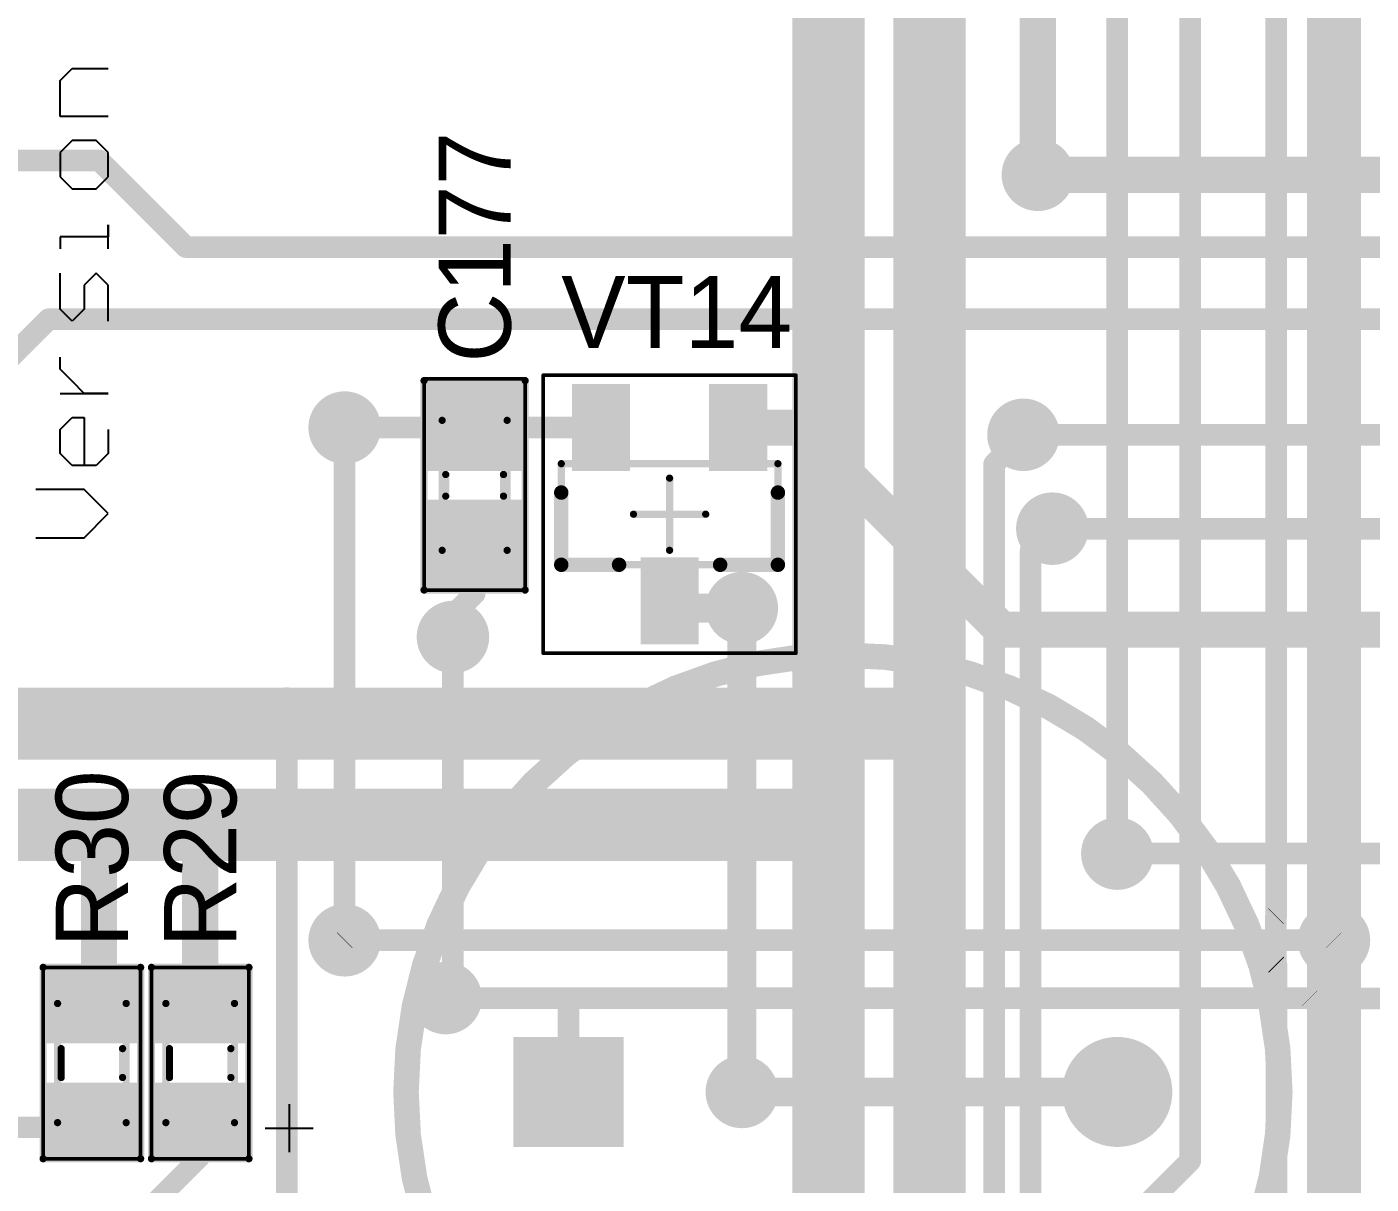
# Model space of a CAD drawing. Header units: millimetres. Extents: x 29 to 180, y 30 to 200.
# Drawn here: x 41.9 to 60.51, y 144.52 to 160.55 of the extents above; entities that cross this region are included whole.
import ezdxf

# ---------------------------------------------------------------- set-up
doc = ezdxf.new("R2010")
doc.units = ezdxf.units.MM
for name, color, linetype in [('BottomLayer', 5, 'Continuous'), ('BottomSolder', 6, 'Continuous'), ('Mechanical13', 56, 'Continuous'), ('Mechanical15', 56, 'Continuous'), ('MultiLayer', 9, 'Continuous'), ('PadHoleLayer', 156, 'Continuous'), ('TopLayer', 1, 'Continuous'), ('TopOverlay', 2, 'Continuous'), ('TopPaste', 8, 'Continuous'), ('TopSolder', 216, 'Continuous'), ('ViaHoleLayer', 16, 'Continuous')]:
    doc.layers.add(name, color=color, linetype=linetype)

# ---------------------------------------------------------------- blocks, each defined once
blk = doc.blocks.new('KPX_G12_202')
at = {"layer": 'BottomLayer', "const_width": 0.66}
blk.add_lwpolyline([(3.47, 0, 1), (4.13, 0, 1)], format="xyb", close=True, dxfattribs=at)
at = {"layer": 'BottomLayer'}
blk.add_solid([(-4.46, -0.66), (-3.14, -0.66), (-4.46, 0.66), (-3.14, 0.66)], dxfattribs=at)
at = {"layer": 'BottomSolder', "const_width": 0.762}
blk.add_lwpolyline([(3.419, 0, 1), (4.181, 0, 1)], format="xyb", close=True, dxfattribs=at)
at = {"layer": 'BottomSolder'}
blk.add_solid([(-4.562, -0.762), (-3.038, -0.762), (-4.562, 0.762), (-3.038, 0.762)], dxfattribs=at)
at = {"layer": 'Mechanical13'}
for points, const_width in [([(6, 0, 1), (-6, 0, 1)], 0.254), ([(-6.064, 0, 1), (-5.937, 0, 1)], 0.127), ([(5.937, 0, 1), (6.064, 0, 1)], 0.127)]:
    blk.add_lwpolyline(points, format="xyb", close=True, dxfattribs=dict(at, const_width=const_width))
at = {"layer": 'MultiLayer', "const_width": 0.66}
blk.add_lwpolyline([(3.47, 0, 1), (4.13, 0, 1)], format="xyb", close=True, dxfattribs=at)
at = {"layer": 'MultiLayer'}
blk.add_solid([(-4.46, -0.66), (-3.14, -0.66), (-4.46, 0.66), (-3.14, 0.66)], dxfattribs=at)
at = {"layer": 'PadHoleLayer', "const_width": 0.406}
for points in [[(-4.003, 0, 1), (-3.597, 0, 1)], [(3.597, 0, 1), (4.003, 0, 1)]]:
    blk.add_lwpolyline(points, format="xyb", close=True, dxfattribs=at)
at = {"layer": 'TopLayer', "const_width": 0.66}
blk.add_lwpolyline([(3.47, 0, 1), (4.13, 0, 1)], format="xyb", close=True, dxfattribs=at)
at = {"layer": 'TopLayer'}
blk.add_solid([(-4.46, -0.66), (-3.14, -0.66), (-4.46, 0.66), (-3.14, 0.66)], dxfattribs=at)
at = {"layer": 'TopOverlay'}
for p, q in [((-7.667, -0.167), (-7.667, -0.833)), ((-8, -0.5), (-7.334, -0.5))]:
    blk.add_line(p, q, dxfattribs=at)
for points, const_width in [([(6.1, 0, 1), (-6.1, 0, 1)], 0.254), ([(-6.164, 0, 1), (-6.037, 0, 1)], 0.127), ([(6.037, 0, 1), (6.164, 0, 1)], 0.127)]:
    blk.add_lwpolyline(points, format="xyb", close=True, dxfattribs=dict(at, const_width=const_width))
at = {"layer": 'TopSolder', "const_width": 0.762}
blk.add_lwpolyline([(3.419, 0, 1), (4.181, 0, 1)], format="xyb", close=True, dxfattribs=at)
at = {"layer": 'TopSolder'}
blk.add_solid([(-4.562, -0.762), (-3.038, -0.762), (-4.562, 0.762), (-3.038, 0.762)], dxfattribs=at)
blk = doc.blocks.new('SMD_C_0603_367')
at = {"layer": 'Mechanical13', "const_width": 0.1}
for points in [[(-0.9, -0.45), (-0.9, 0.45)], [(0.9, 0.45), (-0.9, 0.45)], [(0.9, -0.45), (0.9, 0.45)], [(0.9, -0.45), (-0.9, -0.45)]]:
    blk.add_lwpolyline(points, dxfattribs=at)
at = {"layer": 'Mechanical13', "const_width": 0.05}
for points in [[(-0.925, 0.45, 1), (-0.875, 0.45, 1)], [(-0.925, 0.45, 1), (-0.875, 0.45, 1)], [(0.875, 0.45, 1), (0.925, 0.45, 1)], [(0.875, 0.45, 1), (0.925, 0.45, 1)], [(-0.925, -0.45, 1), (-0.875, -0.45, 1)], [(-0.925, -0.45, 1), (-0.875, -0.45, 1)], [(0.875, -0.45, 1), (0.925, -0.45, 1)], [(0.875, -0.45, 1), (0.925, -0.45, 1)]]:
    blk.add_lwpolyline(points, format="xyb", close=True, dxfattribs=at)
at = {"layer": 'Mechanical15', "const_width": 0.05}
for points in [[(-1.475, -0.7), (-1.475, 0.7)], [(1.45, 0.7), (-1.475, 0.7)], [(1.45, -0.7), (1.45, 0.7)], [(1.45, -0.7), (-1.475, -0.7)]]:
    blk.add_lwpolyline(points, dxfattribs=at)
at = {"layer": 'Mechanical15', "const_width": 0.025}
for points in [[(-1.488, 0.7, 1), (-1.463, 0.7, 1)], [(-1.488, 0.7, 1), (-1.463, 0.7, 1)], [(1.438, 0.7, 1), (1.462, 0.7, 1)], [(1.438, 0.7, 1), (1.462, 0.7, 1)], [(-1.488, -0.7, 1), (-1.463, -0.7, 1)], [(-1.488, -0.7, 1), (-1.463, -0.7, 1)], [(1.438, -0.7, 1), (1.462, -0.7, 1)], [(1.438, -0.7, 1), (1.462, -0.7, 1)]]:
    blk.add_lwpolyline(points, format="xyb", close=True, dxfattribs=at)
at = {"layer": 'TopLayer'}
for points in [[(-0.3, -0.55), (-0.3, 0.55), (-1.3, -0.55), (-1.3, 0.55)], [(1.3, -0.55), (1.3, 0.55), (0.3, -0.55), (0.3, 0.55)]]:
    blk.add_solid(points, dxfattribs=at)
at = {"layer": 'TopOverlay', "const_width": 0.1}
for points in [[(-1.45, -0.7), (-1.45, 0.7)], [(1.45, 0.7), (-1.45, 0.7)], [(1.45, -0.7), (1.45, 0.7)], [(0.15, 0.4), (-0.15, 0.4)], [(0.15, -0.4), (-0.15, -0.4)], [(1.45, -0.7), (-1.45, -0.7)]]:
    blk.add_lwpolyline(points, dxfattribs=at)
at = {"layer": 'TopOverlay', "const_width": 0.05}
for points in [[(-1.475, 0.7, 1), (-1.425, 0.7, 1)], [(-1.475, 0.7, 1), (-1.425, 0.7, 1)], [(1.425, 0.7, 1), (1.475, 0.7, 1)], [(1.425, 0.7, 1), (1.475, 0.7, 1)], [(-0.175, 0.4, 1), (-0.125, 0.4, 1)], [(0.125, 0.4, 1), (0.175, 0.4, 1)], [(-0.175, -0.4, 1), (-0.125, -0.4, 1)], [(0.125, -0.4, 1), (0.175, -0.4, 1)], [(-1.475, -0.7, 1), (-1.425, -0.7, 1)], [(-1.475, -0.7, 1), (-1.425, -0.7, 1)], [(1.425, -0.7, 1), (1.475, -0.7, 1)], [(1.425, -0.7, 1), (1.475, -0.7, 1)]]:
    blk.add_lwpolyline(points, format="xyb", close=True, dxfattribs=at)
at = {"layer": 'TopPaste'}
for points in [[(-0.3, -0.55), (-0.3, 0.55), (-1.3, -0.55), (-1.3, 0.55)], [(1.3, -0.55), (1.3, 0.55), (0.3, -0.55), (0.3, 0.55)]]:
    blk.add_solid(points, dxfattribs=at)
at = {"layer": 'TopSolder'}
for points in [[(-0.198, -0.652), (-0.198, 0.652), (-1.402, -0.652), (-1.402, 0.652)], [(1.402, -0.652), (1.402, 0.652), (0.198, -0.652), (0.198, 0.652)]]:
    blk.add_solid(points, dxfattribs=at)
blk = doc.blocks.new('SMD_R_0603_443')
at = {"layer": 'Mechanical13', "const_width": 0.1}
for points in [[(-0.825, 0.475), (-0.825, -0.475)], [(-0.825, 0.475), (0.825, 0.475)], [(0.825, 0.475), (0.825, -0.475)], [(-0.825, -0.475), (0.825, -0.475)]]:
    blk.add_lwpolyline(points, dxfattribs=at)
at = {"layer": 'Mechanical13', "const_width": 0.05}
for points in [[(-0.85, 0.475, 1), (-0.8, 0.475, 1)], [(-0.85, 0.475, 1), (-0.8, 0.475, 1)], [(0.8, 0.475, 1), (0.85, 0.475, 1)], [(0.8, 0.475, 1), (0.85, 0.475, 1)], [(-0.85, -0.475, 1), (-0.8, -0.475, 1)], [(-0.85, -0.475, 1), (-0.8, -0.475, 1)], [(0.8, -0.475, 1), (0.85, -0.475, 1)], [(0.8, -0.475, 1), (0.85, -0.475, 1)]]:
    blk.add_lwpolyline(points, format="xyb", close=True, dxfattribs=at)
at = {"layer": 'Mechanical15', "const_width": 0.05}
for points in [[(-1.325, 0.675), (-1.325, -0.675)], [(-1.325, 0.675), (1.325, 0.675)], [(1.325, 0.675), (1.325, -0.675)], [(-1.325, -0.675), (1.325, -0.675)]]:
    blk.add_lwpolyline(points, dxfattribs=at)
at = {"layer": 'Mechanical15', "const_width": 0.025}
for points in [[(-1.338, 0.675, 1), (-1.313, 0.675, 1)], [(-1.338, 0.675, 1), (-1.313, 0.675, 1)], [(1.313, 0.675, 1), (1.338, 0.675, 1)], [(1.313, 0.675, 1), (1.338, 0.675, 1)], [(-1.338, -0.675, 1), (-1.313, -0.675, 1)], [(-1.338, -0.675, 1), (-1.313, -0.675, 1)], [(1.313, -0.675, 1), (1.338, -0.675, 1)], [(1.313, -0.675, 1), (1.338, -0.675, 1)]]:
    blk.add_lwpolyline(points, format="xyb", close=True, dxfattribs=at)
at = {"layer": 'TopLayer'}
for points in [[(-0.375, -0.525), (-0.375, 0.525), (-1.175, -0.525), (-1.175, 0.525)], [(1.175, -0.525), (1.175, 0.525), (0.375, -0.525), (0.375, 0.525)]]:
    blk.add_solid(points, dxfattribs=at)
at = {"layer": 'TopOverlay', "const_width": 0.1}
for points in [[(-1.325, 0.675), (1.325, 0.675)], [(-1.325, 0.675), (-1.325, -0.675)], [(1.325, 0.675), (1.325, -0.675)], [(-0.2, 0.425), (-0.1, 0.425)], [(-0.1, 0.425), (0.1, 0.425)], [(0.1, 0.425), (0.2, 0.425)], [(-0.2, -0.425), (0.2, -0.425)], [(-1.325, -0.675), (1.325, -0.675)]]:
    blk.add_lwpolyline(points, dxfattribs=at)
at = {"layer": 'TopOverlay', "const_width": 0.05}
for points in [[(-1.35, 0.675, 1), (-1.3, 0.675, 1)], [(-1.35, 0.675, 1), (-1.3, 0.675, 1)], [(1.3, 0.675, 1), (1.35, 0.675, 1)], [(1.3, 0.675, 1), (1.35, 0.675, 1)], [(-0.225, 0.425, 1), (-0.175, 0.425, 1)], [(-0.125, 0.425, 1), (-0.075, 0.425, 1)], [(-0.125, 0.425, 1), (-0.075, 0.425, 1)], [(0.075, 0.425, 1), (0.125, 0.425, 1)], [(0.075, 0.425, 1), (0.125, 0.425, 1)], [(0.175, 0.425, 1), (0.225, 0.425, 1)], [(-0.225, -0.425, 1), (-0.175, -0.425, 1)], [(0.175, -0.425, 1), (0.225, -0.425, 1)], [(-1.35, -0.675, 1), (-1.3, -0.675, 1)], [(-1.35, -0.675, 1), (-1.3, -0.675, 1)], [(1.3, -0.675, 1), (1.35, -0.675, 1)], [(1.3, -0.675, 1), (1.35, -0.675, 1)]]:
    blk.add_lwpolyline(points, format="xyb", close=True, dxfattribs=at)
at = {"layer": 'TopPaste'}
for points in [[(-0.375, -0.525), (-0.375, 0.525), (-1.175, -0.525), (-1.175, 0.525)], [(1.175, -0.525), (1.175, 0.525), (0.375, -0.525), (0.375, 0.525)]]:
    blk.add_solid(points, dxfattribs=at)
at = {"layer": 'TopSolder'}
for points in [[(-0.273, -0.627), (-0.273, 0.627), (-1.277, -0.627), (-1.277, 0.627)], [(1.277, -0.627), (1.277, 0.627), (0.273, -0.627), (0.273, 0.627)]]:
    blk.add_solid(points, dxfattribs=at)
blk = doc.blocks.new('SMD_R_0603_444')
at = {"layer": 'Mechanical13', "const_width": 0.1}
for points in [[(-0.825, 0.475), (-0.825, -0.475)], [(-0.825, 0.475), (0.825, 0.475)], [(0.825, 0.475), (0.825, -0.475)], [(-0.825, -0.475), (0.825, -0.475)]]:
    blk.add_lwpolyline(points, dxfattribs=at)
at = {"layer": 'Mechanical13', "const_width": 0.05}
for points in [[(-0.85, 0.475, 1), (-0.8, 0.475, 1)], [(-0.85, 0.475, 1), (-0.8, 0.475, 1)], [(0.8, 0.475, 1), (0.85, 0.475, 1)], [(0.8, 0.475, 1), (0.85, 0.475, 1)], [(-0.85, -0.475, 1), (-0.8, -0.475, 1)], [(-0.85, -0.475, 1), (-0.8, -0.475, 1)], [(0.8, -0.475, 1), (0.85, -0.475, 1)], [(0.8, -0.475, 1), (0.85, -0.475, 1)]]:
    blk.add_lwpolyline(points, format="xyb", close=True, dxfattribs=at)
at = {"layer": 'Mechanical15', "const_width": 0.05}
for points in [[(-1.325, 0.675), (-1.325, -0.675)], [(-1.325, 0.675), (1.325, 0.675)], [(1.325, 0.675), (1.325, -0.675)], [(-1.325, -0.675), (1.325, -0.675)]]:
    blk.add_lwpolyline(points, dxfattribs=at)
at = {"layer": 'Mechanical15', "const_width": 0.025}
for points in [[(-1.338, 0.675, 1), (-1.313, 0.675, 1)], [(-1.338, 0.675, 1), (-1.313, 0.675, 1)], [(1.313, 0.675, 1), (1.338, 0.675, 1)], [(1.313, 0.675, 1), (1.338, 0.675, 1)], [(-1.338, -0.675, 1), (-1.313, -0.675, 1)], [(-1.338, -0.675, 1), (-1.313, -0.675, 1)], [(1.313, -0.675, 1), (1.338, -0.675, 1)], [(1.313, -0.675, 1), (1.338, -0.675, 1)]]:
    blk.add_lwpolyline(points, format="xyb", close=True, dxfattribs=at)
at = {"layer": 'TopLayer'}
for points in [[(-0.375, -0.525), (-0.375, 0.525), (-1.175, -0.525), (-1.175, 0.525)], [(1.175, -0.525), (1.175, 0.525), (0.375, -0.525), (0.375, 0.525)]]:
    blk.add_solid(points, dxfattribs=at)
at = {"layer": 'TopOverlay', "const_width": 0.1}
for points in [[(-1.325, 0.675), (1.325, 0.675)], [(-1.325, 0.675), (-1.325, -0.675)], [(1.325, 0.675), (1.325, -0.675)], [(-0.2, 0.425), (-0.1, 0.425)], [(-0.1, 0.425), (0.1, 0.425)], [(0.1, 0.425), (0.2, 0.425)], [(-0.2, -0.425), (0.2, -0.425)], [(-1.325, -0.675), (1.325, -0.675)]]:
    blk.add_lwpolyline(points, dxfattribs=at)
at = {"layer": 'TopOverlay', "const_width": 0.05}
for points in [[(-1.35, 0.675, 1), (-1.3, 0.675, 1)], [(-1.35, 0.675, 1), (-1.3, 0.675, 1)], [(1.3, 0.675, 1), (1.35, 0.675, 1)], [(1.3, 0.675, 1), (1.35, 0.675, 1)], [(-0.225, 0.425, 1), (-0.175, 0.425, 1)], [(-0.125, 0.425, 1), (-0.075, 0.425, 1)], [(-0.125, 0.425, 1), (-0.075, 0.425, 1)], [(0.075, 0.425, 1), (0.125, 0.425, 1)], [(0.075, 0.425, 1), (0.125, 0.425, 1)], [(0.175, 0.425, 1), (0.225, 0.425, 1)], [(-0.225, -0.425, 1), (-0.175, -0.425, 1)], [(0.175, -0.425, 1), (0.225, -0.425, 1)], [(-1.35, -0.675, 1), (-1.3, -0.675, 1)], [(-1.35, -0.675, 1), (-1.3, -0.675, 1)], [(1.3, -0.675, 1), (1.35, -0.675, 1)], [(1.3, -0.675, 1), (1.35, -0.675, 1)]]:
    blk.add_lwpolyline(points, format="xyb", close=True, dxfattribs=at)
at = {"layer": 'TopPaste'}
for points in [[(-0.375, -0.525), (-0.375, 0.525), (-1.175, -0.525), (-1.175, 0.525)], [(1.175, -0.525), (1.175, 0.525), (0.375, -0.525), (0.375, 0.525)]]:
    blk.add_solid(points, dxfattribs=at)
at = {"layer": 'TopSolder'}
for points in [[(-0.273, -0.627), (-0.273, 0.627), (-1.277, -0.627), (-1.277, 0.627)], [(1.277, -0.627), (1.277, 0.627), (0.273, -0.627), (0.273, 0.627)]]:
    blk.add_solid(points, dxfattribs=at)
blk = doc.blocks.new('SOT23_3_579')
at = {"layer": 'Mechanical13', "const_width": 0.1}
for points in [[(0.7, 1.5), (-0.7, 1.5)], [(-0.7, -1.5), (-0.7, 1.5)], [(0.7, -1.5), (0.7, 1.5)], [(0.7, -1.5), (-0.7, -1.5)]]:
    blk.add_lwpolyline(points, dxfattribs=at)
at = {"layer": 'Mechanical13', "const_width": 0.05}
for points in [[(-0.725, 1.5, 1), (-0.675, 1.5, 1)], [(-0.725, 1.5, 1), (-0.675, 1.5, 1)], [(0.675, 1.5, 1), (0.725, 1.5, 1)], [(0.675, 1.5, 1), (0.725, 1.5, 1)], [(-0.725, -1.5, 1), (-0.675, -1.5, 1)], [(-0.725, -1.5, 1), (-0.675, -1.5, 1)], [(0.675, -1.5, 1), (0.725, -1.5, 1)], [(0.675, -1.5, 1), (0.725, -1.5, 1)]]:
    blk.add_lwpolyline(points, format="xyb", close=True, dxfattribs=at)
at = {"layer": 'Mechanical15'}
for points, const_width in [([(1.925, 1.75), (-1.925, 1.75)], 0.05), ([(-1.925, -1.75), (-1.925, 1.75)], 0.05), ([(1.925, -1.75), (1.925, 1.75)], 0.05), ([(0, -0.5), (0, 0.5)], 0.1), ([(0.5, 0), (-0.5, 0)], 0.1), ([(1.925, -1.75), (-1.925, -1.75)], 0.05)]:
    blk.add_lwpolyline(points, dxfattribs=dict(at, const_width=const_width))
for points, const_width in [([(-1.937, 1.75, 1), (-1.913, 1.75, 1)], 0.025), ([(-1.937, 1.75, 1), (-1.913, 1.75, 1)], 0.025), ([(1.913, 1.75, 1), (1.937, 1.75, 1)], 0.025), ([(1.913, 1.75, 1), (1.937, 1.75, 1)], 0.025), ([(-0.025, 0.5, 1), (0.025, 0.5, 1)], 0.05), ([(-0.525, 0, 1), (-0.475, 0, 1)], 0.05), ([(0.475, 0, 1), (0.525, 0, 1)], 0.05), ([(-0.025, -0.5, 1), (0.025, -0.5, 1)], 0.05), ([(-1.937, -1.75, 1), (-1.913, -1.75, 1)], 0.025), ([(-1.937, -1.75, 1), (-1.913, -1.75, 1)], 0.025), ([(1.913, -1.75, 1), (1.937, -1.75, 1)], 0.025), ([(1.913, -1.75, 1), (1.937, -1.75, 1)], 0.025)]:
    blk.add_lwpolyline(points, format="xyb", close=True, dxfattribs=dict(at, const_width=const_width))
at = {"layer": 'TopLayer'}
for points in [[(-0.7, 0.65), (-0.7, 1.25), (-1.7, 0.65), (-1.7, 1.25)], [(1.7, -0.3), (1.7, 0.3), (0.7, -0.3), (0.7, 0.3)], [(-0.7, -1.25), (-0.7, -0.65), (-1.7, -1.25), (-1.7, -0.65)]]:
    blk.add_solid(points, dxfattribs=at)
at = {"layer": 'TopOverlay'}
for points, const_width in [([(-1.075, 1.8, 1), (-1.325, 1.8, 1)], 0.25), ([(-1.388, 1.8, 1), (-1.263, 1.8, 1)], 0.125), ([(-1.137, 1.8, 1), (-1.012, 1.8, 1)], 0.125), ([(-0.35, 1.5, 1), (-0.25, 1.5, 1)], 0.1), ([(0.65, 1.5, 1), (0.75, 1.5, 1)], 0.1), ([(0.65, 1.5, 1), (0.75, 1.5, 1)], 0.1), ([(0.65, 0.7, 1), (0.75, 0.7, 1)], 0.1), ([(0.65, -0.7, 1), (0.75, -0.7, 1)], 0.1), ([(-0.35, -1.5, 1), (-0.25, -1.5, 1)], 0.1), ([(0.65, -1.5, 1), (0.75, -1.5, 1)], 0.1), ([(0.65, -1.5, 1), (0.75, -1.5, 1)], 0.1)]:
    blk.add_lwpolyline(points, format="xyb", close=True, dxfattribs=dict(at, const_width=const_width))
at = {"layer": 'TopOverlay', "const_width": 0.2}
for points in [[(0.7, 1.5), (-0.3, 1.5)], [(0.7, 0.7), (0.7, 1.5)], [(0.7, -1.5), (0.7, -0.7)], [(0.7, -1.5), (-0.3, -1.5)]]:
    blk.add_lwpolyline(points, dxfattribs=at)
at = {"layer": 'TopPaste'}
for points in [[(-0.7, 0.65), (-0.7, 1.25), (-1.7, 0.65), (-1.7, 1.25)], [(1.7, -0.3), (1.7, 0.3), (0.7, -0.3), (0.7, 0.3)], [(-0.7, -1.25), (-0.7, -0.65), (-1.7, -1.25), (-1.7, -0.65)]]:
    blk.add_solid(points, dxfattribs=at)
at = {"layer": 'TopSolder'}
for points in [[(-0.598, 0.548), (-0.598, 1.352), (-1.802, 0.548), (-1.802, 1.352)], [(1.802, -0.402), (1.802, 0.402), (0.598, -0.402), (0.598, 0.402)], [(-0.598, -1.352), (-0.598, -0.548), (-1.802, -1.352), (-1.802, -0.548)]]:
    blk.add_solid(points, dxfattribs=at)
blk = doc.blocks.new('918510X324_583')
at = {"layer": 'BottomLayer', "const_width": 0.825}
for points in [[(-5.492, 1.27, 1), (-4.668, 1.27, 1)], [(-2.952, 1.27, 1), (-2.128, 1.27, 1)], [(-0.412, 1.27, 1), (0.412, 1.27, 1)], [(2.128, 1.27, 1), (2.952, 1.27, 1)], [(4.668, 1.27, 1), (5.492, 1.27, 1)], [(-2.952, -1.27, 1), (-2.128, -1.27, 1)], [(-0.412, -1.27, 1), (0.412, -1.27, 1)], [(2.128, -1.27, 1), (2.952, -1.27, 1)], [(4.668, -1.27, 1), (5.492, -1.27, 1)]]:
    blk.add_lwpolyline(points, format="xyb", close=True, dxfattribs=at)
at = {"layer": 'BottomLayer'}
blk.add_solid([(-4.255, -2.095), (-4.255, -0.445), (-5.905, -2.095), (-5.905, -0.445)], dxfattribs=at)
at = {"layer": 'BottomSolder', "const_width": 0.927}
for points in [[(-5.543, 1.27, 1), (-4.617, 1.27, 1)], [(-3.003, 1.27, 1), (-2.077, 1.27, 1)], [(-0.463, 1.27, 1), (0.463, 1.27, 1)], [(2.077, 1.27, 1), (3.003, 1.27, 1)], [(4.617, 1.27, 1), (5.543, 1.27, 1)], [(-3.003, -1.27, 1), (-2.077, -1.27, 1)], [(-0.463, -1.27, 1), (0.463, -1.27, 1)], [(2.077, -1.27, 1), (3.003, -1.27, 1)], [(4.617, -1.27, 1), (5.543, -1.27, 1)]]:
    blk.add_lwpolyline(points, format="xyb", close=True, dxfattribs=at)
at = {"layer": 'BottomSolder'}
blk.add_solid([(-4.153, -2.197), (-4.153, -0.343), (-6.007, -2.197), (-6.007, -0.343)], dxfattribs=at)
at = {"layer": 'Mechanical13', "const_width": 0.254}
for points in [[(9.9, 4.4), (-10, 4.4)], [(-10, -4.4), (-10, 4.4)], [(9.9, -4.3), (9.9, 4.4)], [(10, -4.4), (-10, -4.4)], [(-10, -4.4), (-10, -4.4)], [(10, -4.4), (9.9, -4.3)]]:
    blk.add_lwpolyline(points, dxfattribs=at)
at = {"layer": 'Mechanical13', "const_width": 0.127}
for points in [[(-10.064, 4.4, 1), (-9.937, 4.4, 1)], [(-10.064, 4.4, 1), (-9.937, 4.4, 1)], [(9.837, 4.4, 1), (9.964, 4.4, 1)], [(9.837, 4.4, 1), (9.964, 4.4, 1)], [(-10.064, -4.4, 1), (-9.937, -4.4, 1)], [(-10.064, -4.4, 1), (-9.937, -4.4, 1)], [(-10.064, -4.4, 1), (-9.937, -4.4, 1)], [(-10.064, -4.4, 1), (-9.937, -4.4, 1)], [(9.837, -4.3, 1), (9.964, -4.3, 1)], [(9.837, -4.3, 1), (9.964, -4.3, 1)], [(9.937, -4.4, 1), (10.064, -4.4, 1)], [(9.937, -4.4, 1), (10.064, -4.4, 1)]]:
    blk.add_lwpolyline(points, format="xyb", close=True, dxfattribs=at)
at = {"layer": 'MultiLayer', "const_width": 0.825}
for points in [[(-5.492, 1.27, 1), (-4.668, 1.27, 1)], [(-2.952, 1.27, 1), (-2.128, 1.27, 1)], [(-0.412, 1.27, 1), (0.412, 1.27, 1)], [(2.128, 1.27, 1), (2.952, 1.27, 1)], [(4.668, 1.27, 1), (5.492, 1.27, 1)], [(-2.952, -1.27, 1), (-2.128, -1.27, 1)], [(-0.412, -1.27, 1), (0.412, -1.27, 1)], [(2.128, -1.27, 1), (2.952, -1.27, 1)], [(4.668, -1.27, 1), (5.492, -1.27, 1)]]:
    blk.add_lwpolyline(points, format="xyb", close=True, dxfattribs=at)
at = {"layer": 'MultiLayer'}
blk.add_solid([(-4.255, -2.095), (-4.255, -0.445), (-5.905, -2.095), (-5.905, -0.445)], dxfattribs=at)
at = {"layer": 'PadHoleLayer', "const_width": 0.5}
for points in [[(-5.33, 1.27, 1), (-4.83, 1.27, 1)], [(-2.79, 1.27, 1), (-2.29, 1.27, 1)], [(-0.25, 1.27, 1), (0.25, 1.27, 1)], [(2.29, 1.27, 1), (2.79, 1.27, 1)], [(4.83, 1.27, 1), (5.33, 1.27, 1)], [(-5.33, -1.27, 1), (-4.83, -1.27, 1)], [(-2.79, -1.27, 1), (-2.29, -1.27, 1)], [(-0.25, -1.27, 1), (0.25, -1.27, 1)], [(2.29, -1.27, 1), (2.79, -1.27, 1)], [(4.83, -1.27, 1), (5.33, -1.27, 1)]]:
    blk.add_lwpolyline(points, format="xyb", close=True, dxfattribs=at)
at = {"layer": 'TopLayer', "const_width": 0.825}
for points in [[(-5.492, 1.27, 1), (-4.668, 1.27, 1)], [(-2.952, 1.27, 1), (-2.128, 1.27, 1)], [(-0.412, 1.27, 1), (0.412, 1.27, 1)], [(2.128, 1.27, 1), (2.952, 1.27, 1)], [(4.668, 1.27, 1), (5.492, 1.27, 1)], [(-2.952, -1.27, 1), (-2.128, -1.27, 1)], [(-0.412, -1.27, 1), (0.412, -1.27, 1)], [(2.128, -1.27, 1), (2.952, -1.27, 1)], [(4.668, -1.27, 1), (5.492, -1.27, 1)]]:
    blk.add_lwpolyline(points, format="xyb", close=True, dxfattribs=at)
at = {"layer": 'TopLayer'}
blk.add_solid([(-4.255, -2.095), (-4.255, -0.445), (-5.905, -2.095), (-5.905, -0.445)], dxfattribs=at)
at = {"layer": 'TopOverlay'}
for p, q in [((0.52, 7.213), (0.52, 7.88)), ((0.52, 7.88), (1.186, 7.213)), ((1.52, 7.713), (1.353, 7.88)), ((1.52, 7.38), (1.52, 7.713)), ((-2.02, 7.38), (-2.02, 7.047)), ((-1.02, 7.213), (-1.187, 7.38)), ((1.353, 7.213), (1.52, 7.38)), ((-2.02, 7.047), (-2.02, 7.213)), ((-2.02, 7.213), (-1.02, 7.213)), ((1.186, 7.213), (1.353, 7.213)), ((-1.853, -6.78), (-2.02, -6.947)), ((-1.354, -6.78), (-1.52, -6.947)), ((-1.187, -6.78), (-1.354, -6.78)), ((-1.02, -6.947), (-1.187, -6.78)), ((0.52, -6.78), (0.52, -7.113)), ((1.52, -6.947), (1.353, -6.78)), ((-2.02, -6.947), (-2.02, -7.28)), ((-1.52, -6.947), (-1.52, -7.446)), ((-1.02, -7.28), (-1.02, -6.947)), ((0.52, -7.113), (0.52, -6.947)), ((0.52, -6.947), (1.52, -6.947)), ((-2.02, -7.28), (-1.853, -7.446)), ((-1.187, -7.446), (-1.02, -7.28)), ((-1.853, -7.446), (-1.187, -7.446)), ((0.52, -7.78), (0.687, -7.613)), ((0.687, -7.613), (1.353, -7.613)), ((1.353, -7.613), (1.52, -7.78)), ((0.52, -8.113), (0.52, -7.78)), ((1.52, -7.78), (1.52, -8.113)), ((0.687, -8.28), (0.52, -8.113)), ((1.52, -8.113), (1.353, -8.28)), ((1.353, -8.28), (0.687, -8.28))]:
    blk.add_line(p, q, dxfattribs=at)
for points, const_width in [([(10.16, 4.6), (-10.16, 4.6)], 0.2), ([(-10.16, -4.6), (-10.16, 4.6)], 0.2), ([(10.16, -4.6), (10.16, 4.6)], 0.2), ([(10.16, -4.6), (-10.16, -4.6)], 0.2), ([(-6.225, -5.875), (-5.225, -4.875)], 0.254), ([(-4.225, -5.875), (-5.225, -4.875)], 0.254), ([(-4.225, -5.875), (-6.225, -5.875)], 0.254)]:
    blk.add_lwpolyline(points, dxfattribs=dict(at, const_width=const_width))
for points, const_width in [([(-10.21, 4.6, 1), (-10.11, 4.6, 1)], 0.1), ([(-10.21, 4.6, 1), (-10.11, 4.6, 1)], 0.1), ([(10.11, 4.6, 1), (10.21, 4.6, 1)], 0.1), ([(10.11, 4.6, 1), (10.21, 4.6, 1)], 0.1), ([(-10.21, -4.6, 1), (-10.11, -4.6, 1)], 0.1), ([(-10.21, -4.6, 1), (-10.11, -4.6, 1)], 0.1), ([(10.11, -4.6, 1), (10.21, -4.6, 1)], 0.1), ([(10.11, -4.6, 1), (10.21, -4.6, 1)], 0.1), ([(-5.289, -4.875, 1), (-5.162, -4.875, 1)], 0.127), ([(-5.289, -4.875, 1), (-5.162, -4.875, 1)], 0.127), ([(-6.289, -5.875, 1), (-6.162, -5.875, 1)], 0.127), ([(-6.289, -5.875, 1), (-6.162, -5.875, 1)], 0.127), ([(-4.289, -5.875, 1), (-4.162, -5.875, 1)], 0.127), ([(-4.289, -5.875, 1), (-4.162, -5.875, 1)], 0.127)]:
    blk.add_lwpolyline(points, format="xyb", close=True, dxfattribs=dict(at, const_width=const_width))
blk.add_solid([(-2.05, -4.6), (2.05, -4.6), (-2.05, -2.7), (2.05, -2.7)], dxfattribs=at)
at = {"layer": 'TopSolder', "const_width": 0.927}
for points in [[(-5.543, 1.27, 1), (-4.617, 1.27, 1)], [(-3.003, 1.27, 1), (-2.077, 1.27, 1)], [(-0.463, 1.27, 1), (0.463, 1.27, 1)], [(2.077, 1.27, 1), (3.003, 1.27, 1)], [(4.617, 1.27, 1), (5.543, 1.27, 1)], [(-3.003, -1.27, 1), (-2.077, -1.27, 1)], [(-0.463, -1.27, 1), (0.463, -1.27, 1)], [(2.077, -1.27, 1), (3.003, -1.27, 1)], [(4.617, -1.27, 1), (5.543, -1.27, 1)]]:
    blk.add_lwpolyline(points, format="xyb", close=True, dxfattribs=at)
at = {"layer": 'TopSolder'}
blk.add_solid([(-4.153, -2.197), (-4.153, -0.343), (-6.007, -2.197), (-6.007, -0.343)], dxfattribs=at)

msp = doc.modelspace()

# ---------------------------------------------------------------- linework, layer by layer
at = {"layer": 'BottomLayer'}
for points, const_width in [([(60, 147.9), (60, 187.6)], 0.75), ([(55.9, 158.5), (55.9, 180.4)], 0.5), ([(57, 149.1), (57, 179.3)], 0.3), ([(54.4, 150.9), (54.4, 175.714)], 1), ([(53, 149.5), (53, 174.9)], 1), ([(58.01, 144.847), (58.01, 173.19)], 0.3), ([(59.2, 148.237), (59.2, 169.6)], 0.3), ([(46.3, 147.9), (46.3, 155)], 0.3), ([(55.296, 154.496), (55.7, 154.9)], 0.3), ([(55.296, 127.304), (55.296, 154.496)], 0.3), ([(55.8, 153.3), (56.1, 153.6)], 0.3), ([(55.8, 127.6), (55.8, 153.3)], 0.3), ([(55.8, 153.3), (55.8, 153.3)], 0.3), ([(51.8, 145.8), (51.8, 152.5)], 0.4), ([(47.8, 147.2), (47.8, 152.1)], 0.3), ([(54.4, 135.7), (54.4, 150.9)], 1), ([(45.5, 141.2), (45.5, 150.9)], 0.3), ([(53, 138.9), (53, 149.5)], 1), ([(59.196, 148.233), (59.2, 148.237)], 0.3), ([(59.196, 147.567), (59.196, 148.233)], 0.3), ([(60, 118.475), (60, 147.9)], 0.75), ([(59.196, 147.567), (59.204, 147.559)], 0.3), ([(59.204, 117.946), (59.204, 147.559)], 0.3), ([(47.7, 147.1), (47.8, 147.2)], 0.3), ([(56.796, 143.633), (58.01, 144.847)], 0.3)]:
    msp.add_lwpolyline(points, dxfattribs=dict(at, const_width=const_width))
for points, const_width in [([(55.7, 158.5, 1), (56.1, 158.5, 1)], 0.4), ([(55.775, 158.5, 1), (56.025, 158.5, 1)], 0.25), ([(46.1, 155, 1), (46.5, 155, 1)], 0.4), ([(55.5, 154.9, 1), (55.9, 154.9, 1)], 0.4), ([(46.225, 155, 1), (46.375, 155, 1)], 0.15), ([(55.625, 154.9, 1), (55.775, 154.9, 1)], 0.15), ([(55.221, 154.496, 1), (55.371, 154.496, 1)], 0.15), ([(55.221, 154.496, 1), (55.371, 154.496, 1)], 0.15), ([(55.9, 153.6, 1), (56.3, 153.6, 1)], 0.4), ([(56.025, 153.6, 1), (56.175, 153.6, 1)], 0.15), ([(55.725, 153.3, 1), (55.875, 153.3, 1)], 0.15), ([(55.725, 153.3, 1), (55.875, 153.3, 1)], 0.15), ([(55.725, 153.3, 1), (55.875, 153.3, 1)], 0.15), ([(55.725, 153.3, 1), (55.875, 153.3, 1)], 0.15), ([(51.6, 152.5, 1), (52, 152.5, 1)], 0.4), ([(51.7, 152.5, 1), (51.9, 152.5, 1)], 0.2), ([(47.6, 152.1, 1), (48, 152.1, 1)], 0.4), ([(47.725, 152.1, 1), (47.875, 152.1, 1)], 0.15), ([(54.15, 150.9, 1), (54.65, 150.9, 1)], 0.5), ([(54.15, 150.9, 1), (54.65, 150.9, 1)], 0.5), ([(45.3, 150.9, 1), (45.7, 150.9, 1)], 0.4), ([(54.2, 150.9, 1), (54.6, 150.9, 1)], 0.4), ([(45.425, 150.9, 1), (45.575, 150.9, 1)], 0.15), ([(52.75, 149.5, 1), (53.25, 149.5, 1)], 0.5), ([(52.75, 149.5, 1), (53.25, 149.5, 1)], 0.5), ([(52.8, 149.5, 1), (53.2, 149.5, 1)], 0.4), ([(56.8, 149.1, 1), (57.2, 149.1, 1)], 0.4), ([(56.925, 149.1, 1), (57.075, 149.1, 1)], 0.15), ([(59.121, 148.233, 1), (59.271, 148.233, 1)], 0.15), ([(59.121, 148.233, 1), (59.271, 148.233, 1)], 0.15), ([(59.125, 148.237, 1), (59.275, 148.237, 1)], 0.15), ([(59.125, 148.237, 1), (59.275, 148.237, 1)], 0.15), ([(46.1, 147.9, 1), (46.5, 147.9, 1)], 0.4), ([(59.8, 147.9, 1), (60.2, 147.9, 1)], 0.4), ([(59.813, 147.9, 1), (60.188, 147.9, 1)], 0.375), ([(59.813, 147.9, 1), (60.188, 147.9, 1)], 0.375), ([(46.225, 147.9, 1), (46.375, 147.9, 1)], 0.15), ([(59.121, 147.567, 1), (59.271, 147.567, 1)], 0.15), ([(59.121, 147.567, 1), (59.271, 147.567, 1)], 0.15), ([(59.129, 147.559, 1), (59.279, 147.559, 1)], 0.15), ([(59.129, 147.559, 1), (59.279, 147.559, 1)], 0.15), ([(47.5, 147.1, 1), (47.9, 147.1, 1)], 0.4), ([(47.625, 147.1, 1), (47.775, 147.1, 1)], 0.15), ([(47.725, 147.2, 1), (47.875, 147.2, 1)], 0.15), ([(47.725, 147.2, 1), (47.875, 147.2, 1)], 0.15), ([(51.6, 145.8, 1), (52, 145.8, 1)], 0.4), ([(51.7, 145.8, 1), (51.9, 145.8, 1)], 0.2), ([(57.935, 144.847, 1), (58.085, 144.847, 1)], 0.15), ([(57.935, 144.847, 1), (58.085, 144.847, 1)], 0.15)]:
    msp.add_lwpolyline(points, format="xyb", close=True, dxfattribs=dict(at, const_width=const_width))
at = {"layer": 'BottomSolder', "const_width": 0.502}
for points in [[(55.649, 158.5, 1), (56.151, 158.5, 1)], [(46.049, 155, 1), (46.551, 155, 1)], [(55.449, 154.9, 1), (55.951, 154.9, 1)], [(55.849, 153.6, 1), (56.351, 153.6, 1)], [(51.549, 152.5, 1), (52.051, 152.5, 1)], [(47.549, 152.1, 1), (48.051, 152.1, 1)], [(45.249, 150.9, 1), (45.751, 150.9, 1)], [(54.149, 150.9, 1), (54.651, 150.9, 1)], [(52.749, 149.5, 1), (53.251, 149.5, 1)], [(56.749, 149.1, 1), (57.251, 149.1, 1)], [(46.049, 147.9, 1), (46.551, 147.9, 1)], [(59.749, 147.9, 1), (60.251, 147.9, 1)], [(47.449, 147.1, 1), (47.951, 147.1, 1)], [(51.549, 145.8, 1), (52.051, 145.8, 1)]]:
    msp.add_lwpolyline(points, format="xyb", close=True, dxfattribs=at)
at = {"layer": 'MultiLayer', "const_width": 0.4}
for points in [[(55.7, 158.5, 1), (56.1, 158.5, 1)], [(46.1, 155, 1), (46.5, 155, 1)], [(55.5, 154.9, 1), (55.9, 154.9, 1)], [(55.9, 153.6, 1), (56.3, 153.6, 1)], [(51.6, 152.5, 1), (52, 152.5, 1)], [(47.6, 152.1, 1), (48, 152.1, 1)], [(45.3, 150.9, 1), (45.7, 150.9, 1)], [(54.2, 150.9, 1), (54.6, 150.9, 1)], [(52.8, 149.5, 1), (53.2, 149.5, 1)], [(56.8, 149.1, 1), (57.2, 149.1, 1)], [(46.1, 147.9, 1), (46.5, 147.9, 1)], [(59.8, 147.9, 1), (60.2, 147.9, 1)], [(47.5, 147.1, 1), (47.9, 147.1, 1)], [(51.6, 145.8, 1), (52, 145.8, 1)]]:
    msp.add_lwpolyline(points, format="xyb", close=True, dxfattribs=at)
at = {"layer": 'TopLayer'}
for points, const_width in [([(37.5, 158.7), (42.9, 158.7)], 0.3), ([(42.9, 158.7), (44.1, 157.5)], 0.3), ([(55.9, 158.5), (70.6, 158.5)], 0.5), ([(44.1, 157.5), (68.5, 157.5)], 0.3), ([(41.3, 155.6), (42.2, 156.5)], 0.3), ([(42.2, 156.5), (67.5, 156.5)], 0.3), ([(51.75, 155), (52.6, 155)], 0.5), ([(52.6, 155), (55.4, 152.2)], 0.5), ([(46.3, 155), (48.1, 155)], 0.3), ([(48.1, 155), (49.85, 155)], 0.3), ([(48.1, 155), (48.1, 155)], 0.3), ([(49.85, 155), (49.85, 155)], 0.3), ([(55.7, 154.9), (76.225, 154.9)], 0.3), ([(56.1, 153.6), (76.225, 153.6)], 0.3), ([(48.1, 152.7), (48.1, 153.4)], 0.3), ([(47.8, 152.4), (48.1, 152.7)], 0.3), ([(50.8, 152.3), (50.8, 152.6)], 0.4), ([(50.8, 152.3), (51, 152.5)], 0.4), ([(51, 152.5), (51.8, 152.5)], 0.4), ([(47.8, 152.1), (47.8, 152.4)], 0.3), ([(55.4, 152.2), (76.225, 152.2)], 0.5), ([(39.8, 150.9), (45.5, 150.9)], 1), ([(45.5, 150.9), (54.4, 150.9)], 1), ([(34.5, 149.5), (42.9, 149.5)], 1), ([(42.9, 149.5), (44.1, 149.5)], 1), ([(44.1, 149.5), (53, 149.5)], 1), ([(44.1, 149.5), (44.1, 149.5)], 1), ([(42.9, 146.875), (42.9, 149.5)], 0.5), ([(44.1, 149.5), (44.3, 149.3)], 0.5), ([(44.3, 146.975), (44.3, 149.3)], 0.5), ([(57, 149.1), (66.7, 149.1)], 0.3), ([(46.3, 147.9), (46.304, 147.904)], 0.3), ([(46.304, 147.904), (59.996, 147.904)], 0.3), ([(59.996, 147.904), (60, 147.9)], 0.3), ([(47.7, 147.1), (49.4, 147.1)], 0.3), ([(49.4, 147.1), (59.663, 147.1)], 0.3), ([(49.4, 145.8), (49.4, 147.1)], 0.3), ([(59.663, 147.1), (59.667, 147.096)], 0.3), ([(59.667, 147.096), (61.025, 147.096)], 0.3), ([(44.3, 146.875), (44.3, 146.975)], 0.5), ([(56.6, 145.8), (56.8, 146)], 0.4), ([(56.8, 146), (57, 145.8)], 0.4), ([(51.8, 145.8), (56.6, 145.8)], 0.4), ([(42.685, 145.31), (42.8, 145.425)], 0.3), ([(38.2, 145.31), (42.685, 145.31)], 0.3), ([(44.3, 144.9), (44.3, 145.425)], 0.28), ([(43.4, 144), (44.3, 144.9)], 0.28)]:
    msp.add_lwpolyline(points, dxfattribs=dict(at, const_width=const_width))
for points, const_width in [([(42.825, 158.7, 1), (42.975, 158.7, 1)], 0.15), ([(42.825, 158.7, 1), (42.975, 158.7, 1)], 0.15), ([(55.7, 158.5, 1), (56.1, 158.5, 1)], 0.4), ([(55.775, 158.5, 1), (56.025, 158.5, 1)], 0.25), ([(44.025, 157.5, 1), (44.175, 157.5, 1)], 0.15), ([(44.025, 157.5, 1), (44.175, 157.5, 1)], 0.15), ([(42.125, 156.5, 1), (42.275, 156.5, 1)], 0.15), ([(42.125, 156.5, 1), (42.275, 156.5, 1)], 0.15), ([(46.1, 155, 1), (46.5, 155, 1)], 0.4), ([(51.625, 155, 1), (51.875, 155, 1)], 0.25), ([(52.475, 155, 1), (52.725, 155, 1)], 0.25), ([(52.475, 155, 1), (52.725, 155, 1)], 0.25), ([(55.5, 154.9, 1), (55.9, 154.9, 1)], 0.4), ([(46.225, 155, 1), (46.375, 155, 1)], 0.15), ([(48.025, 155, 1), (48.175, 155, 1)], 0.15), ([(48.025, 155, 1), (48.175, 155, 1)], 0.15), ([(48.025, 155, 1), (48.175, 155, 1)], 0.15), ([(48.025, 155, 1), (48.175, 155, 1)], 0.15), ([(49.775, 155, 1), (49.925, 155, 1)], 0.15), ([(49.775, 155, 1), (49.925, 155, 1)], 0.15), ([(49.775, 155, 1), (49.925, 155, 1)], 0.15), ([(55.625, 154.9, 1), (55.775, 154.9, 1)], 0.15), ([(55.9, 153.6, 1), (56.3, 153.6, 1)], 0.4), ([(56.025, 153.6, 1), (56.175, 153.6, 1)], 0.15), ([(48.025, 153.4, 1), (48.175, 153.4, 1)], 0.15), ([(48.025, 152.7, 1), (48.175, 152.7, 1)], 0.15), ([(48.025, 152.7, 1), (48.175, 152.7, 1)], 0.15), ([(51.6, 152.5, 1), (52, 152.5, 1)], 0.4), ([(50.7, 152.6, 1), (50.9, 152.6, 1)], 0.2), ([(50.9, 152.5, 1), (51.1, 152.5, 1)], 0.2), ([(50.9, 152.5, 1), (51.1, 152.5, 1)], 0.2), ([(51.7, 152.5, 1), (51.9, 152.5, 1)], 0.2), ([(47.6, 152.1, 1), (48, 152.1, 1)], 0.4), ([(47.725, 152.4, 1), (47.875, 152.4, 1)], 0.15), ([(47.725, 152.4, 1), (47.875, 152.4, 1)], 0.15), ([(50.7, 152.3, 1), (50.9, 152.3, 1)], 0.2), ([(50.7, 152.3, 1), (50.9, 152.3, 1)], 0.2), ([(55.275, 152.2, 1), (55.525, 152.2, 1)], 0.25), ([(55.275, 152.2, 1), (55.525, 152.2, 1)], 0.25), ([(47.725, 152.1, 1), (47.875, 152.1, 1)], 0.15), ([(45.25, 150.9, 1), (45.75, 150.9, 1)], 0.5), ([(45.25, 150.9, 1), (45.75, 150.9, 1)], 0.5), ([(54.15, 150.9, 1), (54.65, 150.9, 1)], 0.5), ([(45.3, 150.9, 1), (45.7, 150.9, 1)], 0.4), ([(54.2, 150.9, 1), (54.6, 150.9, 1)], 0.4), ([(42.65, 149.5, 1), (43.15, 149.5, 1)], 0.5), ([(42.65, 149.5, 1), (43.15, 149.5, 1)], 0.5), ([(43.85, 149.5, 1), (44.35, 149.5, 1)], 0.5), ([(43.85, 149.5, 1), (44.35, 149.5, 1)], 0.5), ([(43.85, 149.5, 1), (44.35, 149.5, 1)], 0.5), ([(43.85, 149.5, 1), (44.35, 149.5, 1)], 0.5), ([(52.75, 149.5, 1), (53.25, 149.5, 1)], 0.5), ([(52.8, 149.5, 1), (53.2, 149.5, 1)], 0.4), ([(42.775, 149.5, 1), (43.025, 149.5, 1)], 0.25), ([(43.975, 149.5, 1), (44.225, 149.5, 1)], 0.25), ([(44.175, 149.3, 1), (44.425, 149.3, 1)], 0.25), ([(44.175, 149.3, 1), (44.425, 149.3, 1)], 0.25), ([(56.8, 149.1, 1), (57.2, 149.1, 1)], 0.4), ([(56.925, 149.1, 1), (57.075, 149.1, 1)], 0.15), ([(46.1, 147.9, 1), (46.5, 147.9, 1)], 0.4), ([(59.8, 147.9, 1), (60.2, 147.9, 1)], 0.4), ([(46.225, 147.9, 1), (46.375, 147.9, 1)], 0.15), ([(46.229, 147.904, 1), (46.379, 147.904, 1)], 0.15), ([(46.229, 147.904, 1), (46.379, 147.904, 1)], 0.15), ([(59.921, 147.904, 1), (60.071, 147.904, 1)], 0.15), ([(59.921, 147.904, 1), (60.071, 147.904, 1)], 0.15), ([(59.925, 147.9, 1), (60.075, 147.9, 1)], 0.15), ([(47.5, 147.1, 1), (47.9, 147.1, 1)], 0.4), ([(47.625, 147.1, 1), (47.775, 147.1, 1)], 0.15), ([(49.325, 147.1, 1), (49.475, 147.1, 1)], 0.15), ([(49.325, 147.1, 1), (49.475, 147.1, 1)], 0.15), ([(49.325, 147.1, 1), (49.475, 147.1, 1)], 0.15), ([(59.588, 147.1, 1), (59.738, 147.1, 1)], 0.15), ([(59.588, 147.1, 1), (59.738, 147.1, 1)], 0.15), ([(59.592, 147.096, 1), (59.742, 147.096, 1)], 0.15), ([(59.592, 147.096, 1), (59.742, 147.096, 1)], 0.15), ([(42.775, 146.875, 1), (43.025, 146.875, 1)], 0.25), ([(44.175, 146.975, 1), (44.425, 146.975, 1)], 0.25), ([(44.175, 146.975, 1), (44.425, 146.975, 1)], 0.25), ([(44.175, 146.875, 1), (44.425, 146.875, 1)], 0.25), ([(51.6, 145.8, 1), (52, 145.8, 1)], 0.4), ([(56.7, 146, 1), (56.9, 146, 1)], 0.2), ([(56.7, 146, 1), (56.9, 146, 1)], 0.2), ([(49.325, 145.8, 1), (49.475, 145.8, 1)], 0.15), ([(51.7, 145.8, 1), (51.9, 145.8, 1)], 0.2), ([(56.5, 145.8, 1), (56.7, 145.8, 1)], 0.2), ([(56.5, 145.8, 1), (56.7, 145.8, 1)], 0.2), ([(56.9, 145.8, 1), (57.1, 145.8, 1)], 0.2), ([(42.725, 145.425, 1), (42.875, 145.425, 1)], 0.15), ([(42.61, 145.31, 1), (42.76, 145.31, 1)], 0.15), ([(42.61, 145.31, 1), (42.76, 145.31, 1)], 0.15), ([(44.23, 145.425, 1), (44.37, 145.425, 1)], 0.14), ([(44.23, 144.9, 1), (44.37, 144.9, 1)], 0.14), ([(44.23, 144.9, 1), (44.37, 144.9, 1)], 0.14)]:
    msp.add_lwpolyline(points, format="xyb", close=True, dxfattribs=dict(at, const_width=const_width))
at = {"layer": 'TopOverlay'}
for p, q in [((42.359, 159.806), (42.525, 159.973)), ((42.525, 159.973), (43.025, 159.973)), ((42.359, 159.306), (42.359, 159.806)), ((43.025, 159.306), (42.359, 159.306)), ((42.525, 158.973), (42.359, 158.807)), ((42.858, 158.973), (42.525, 158.973)), ((43.025, 158.807), (42.858, 158.973)), ((42.359, 158.807), (42.359, 158.473)), ((43.025, 158.473), (43.025, 158.807)), ((42.359, 158.473), (42.525, 158.307)), ((42.858, 158.307), (43.025, 158.473)), ((42.525, 158.307), (42.858, 158.307)), ((43.025, 157.474), (43.025, 157.807)), ((43.025, 157.807), (43.025, 157.64)), ((43.025, 157.64), (42.359, 157.64)), ((42.359, 157.64), (42.359, 157.474)), ((42.359, 156.641), (42.359, 157.14)), ((42.858, 157.14), (42.692, 156.974)), ((43.025, 156.974), (42.858, 157.14)), ((42.692, 156.974), (42.692, 156.641)), ((43.025, 156.474), (43.025, 156.974)), ((42.525, 156.474), (42.359, 156.641)), ((42.692, 156.641), (42.525, 156.474)), ((42.359, 155.808), (42.359, 155.974)), ((42.525, 155.641), (42.359, 155.808)), ((42.692, 155.474), (42.525, 155.641)), ((42.359, 155.474), (43.025, 155.474)), ((43.025, 155.474), (42.692, 155.474)), ((42.359, 154.975), (42.525, 155.141)), ((42.525, 155.141), (42.692, 155.141)), ((42.692, 155.141), (42.692, 154.475)), ((42.359, 154.641), (42.359, 154.975)), ((43.025, 154.975), (43.025, 154.641)), ((42.525, 154.475), (42.359, 154.641)), ((43.025, 154.641), (42.858, 154.475)), ((42.858, 154.475), (42.525, 154.475)), ((42.692, 154.141), (42.025, 154.141)), ((43.025, 153.808), (42.692, 154.141)), ((42.692, 153.475), (43.025, 153.808)), ((42.025, 153.475), (42.692, 153.475))]:
    msp.add_line(p, q, dxfattribs=at)
at = {"layer": 'TopSolder', "const_width": 0.502}
for points in [[(55.649, 158.5, 1), (56.151, 158.5, 1)], [(46.049, 155, 1), (46.551, 155, 1)], [(55.449, 154.9, 1), (55.951, 154.9, 1)], [(55.849, 153.6, 1), (56.351, 153.6, 1)], [(51.549, 152.5, 1), (52.051, 152.5, 1)], [(47.549, 152.1, 1), (48.051, 152.1, 1)], [(45.249, 150.9, 1), (45.751, 150.9, 1)], [(54.149, 150.9, 1), (54.651, 150.9, 1)], [(52.749, 149.5, 1), (53.251, 149.5, 1)], [(56.749, 149.1, 1), (57.251, 149.1, 1)], [(46.049, 147.9, 1), (46.551, 147.9, 1)], [(59.749, 147.9, 1), (60.251, 147.9, 1)], [(47.449, 147.1, 1), (47.951, 147.1, 1)], [(51.549, 145.8, 1), (52.051, 145.8, 1)]]:
    msp.add_lwpolyline(points, format="xyb", close=True, dxfattribs=at)
at = {"layer": 'ViaHoleLayer', "const_width": 0.25}
for points in [[(55.775, 158.5, 1), (56.025, 158.5, 1)], [(46.175, 155, 1), (46.425, 155, 1)], [(55.575, 154.9, 1), (55.825, 154.9, 1)], [(55.975, 153.6, 1), (56.225, 153.6, 1)], [(51.675, 152.5, 1), (51.925, 152.5, 1)], [(47.675, 152.1, 1), (47.925, 152.1, 1)], [(45.375, 150.9, 1), (45.625, 150.9, 1)], [(54.275, 150.9, 1), (54.525, 150.9, 1)], [(52.875, 149.5, 1), (53.125, 149.5, 1)], [(56.875, 149.1, 1), (57.125, 149.1, 1)], [(46.175, 147.9, 1), (46.425, 147.9, 1)], [(59.875, 147.9, 1), (60.125, 147.9, 1)], [(47.575, 147.1, 1), (47.825, 147.1, 1)], [(51.675, 145.8, 1), (51.925, 145.8, 1)]]:
    msp.add_lwpolyline(points, format="xyb", close=True, dxfattribs=at)

# ---------------------------------------------------------------- block references
for name, p, rotation in [('SMD_C_0603_367', (48.1, 154.2), 270), ('SOT23_3_579', (50.8, 153.8), 270), ('KPX_G12_202', (53.2, 145.8), 360), ('918510X324_583', (36.93, 140.23), 270), ('SMD_R_0603_444', (42.8, 146.2), 90), ('SMD_R_0603_443', (44.3, 146.2), 90)]:
    msp.add_blockref(name, p, dxfattribs=dict(rotation=rotation))

# ---------------------------------------------------------------- texts
at = {"layer": 'TopOverlay'}
for s, p in [('C177', (48.6, 155.9)), ('R30', (43.3, 147.8)), ('R29', (44.8, 147.8))]:
    msp.add_text(s, height=1, rotation=90, dxfattribs=at).set_placement(p)
msp.add_text('VT14', height=1, dxfattribs=at).set_placement((49.3, 156.1))

doc.saveas('drawing.dxf')
